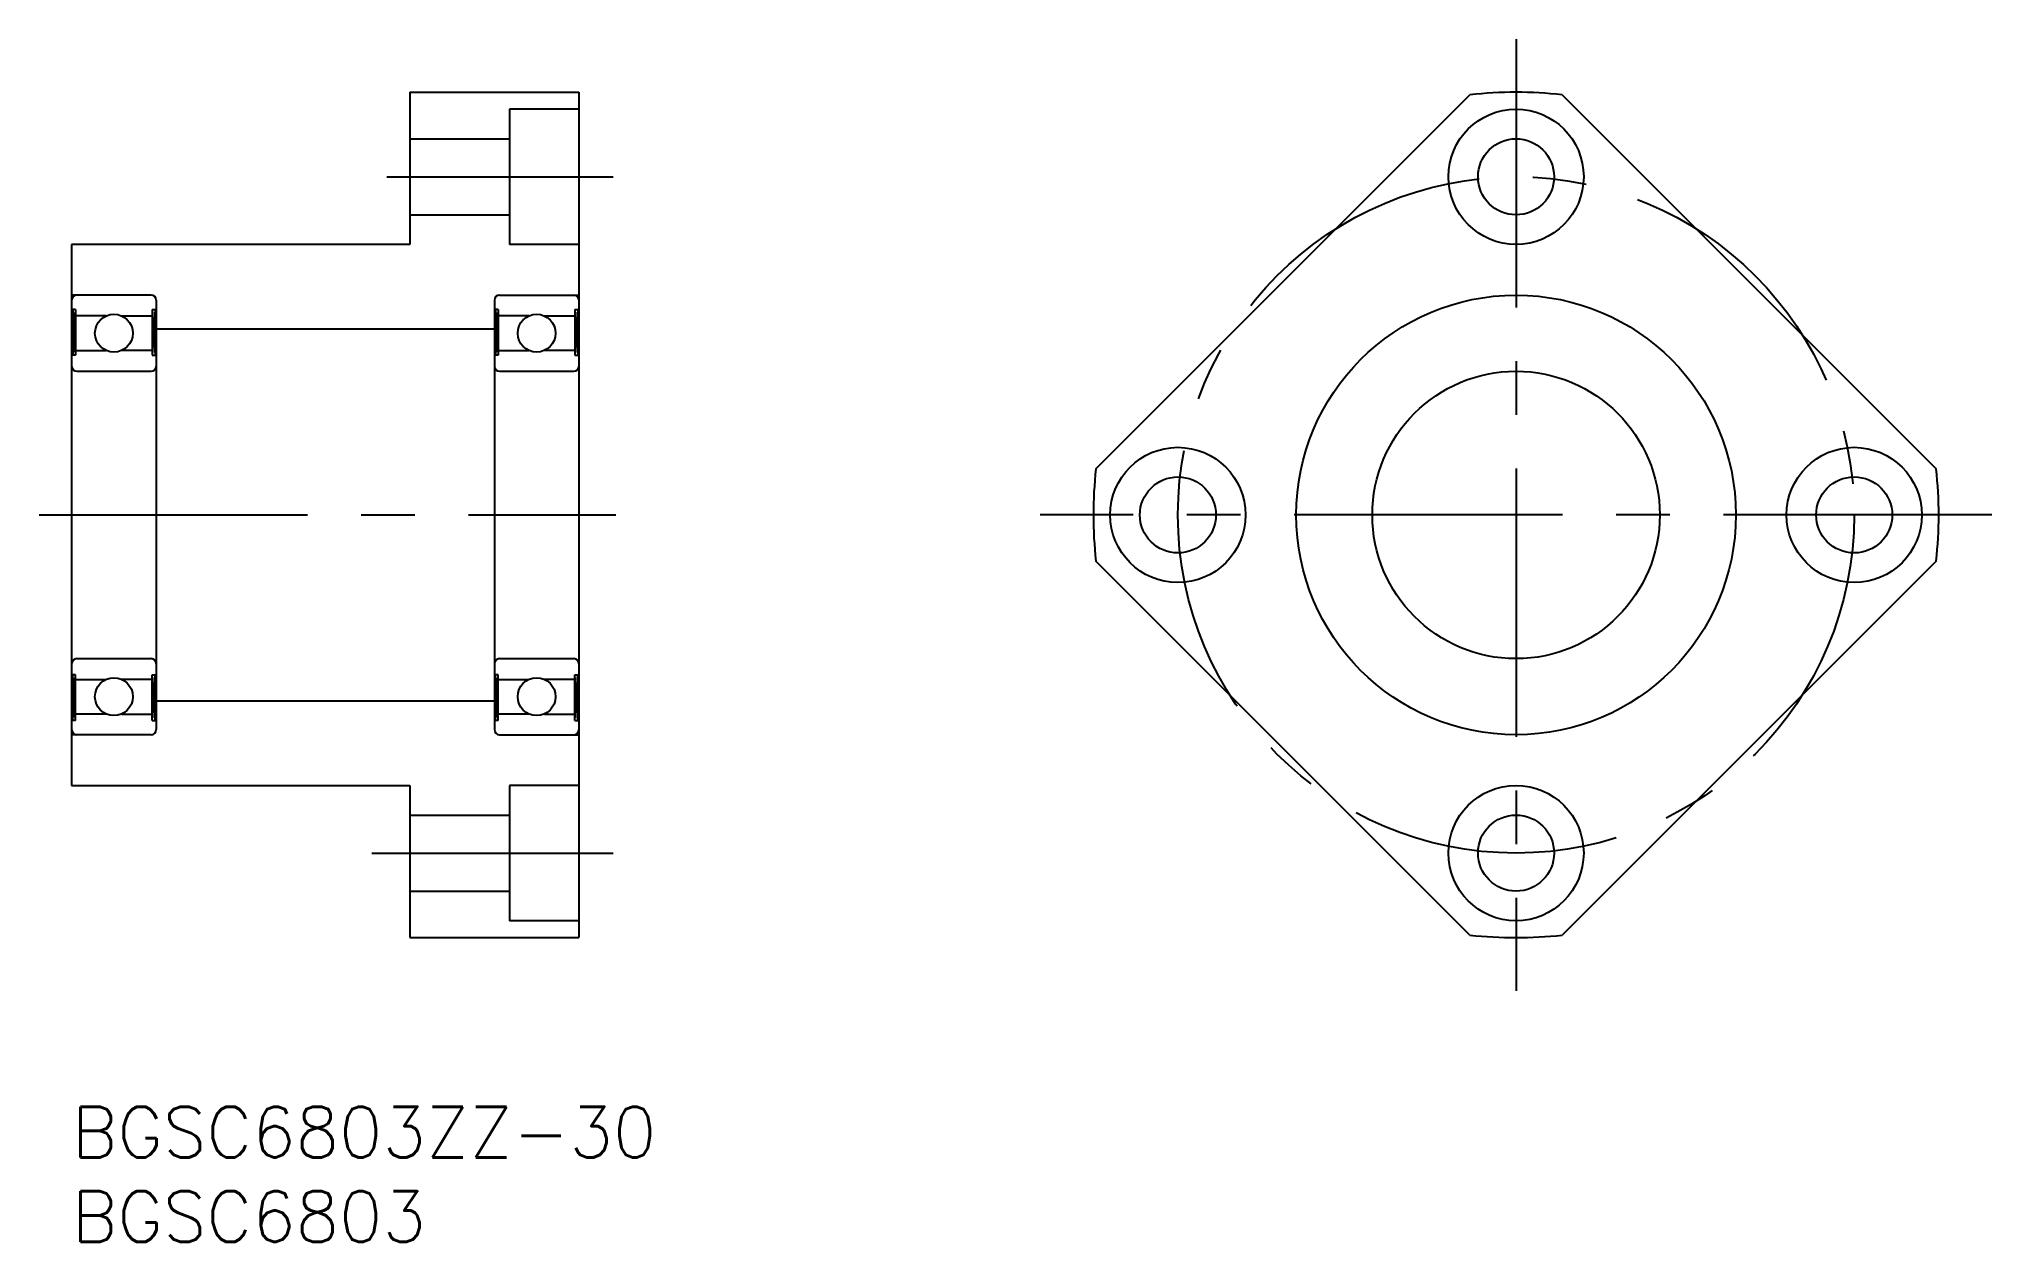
# Model space of a CAD drawing. Extents: x -2 to 114, y -8 to 63.
import ezdxf

# ---------------------------------------------------------------- set-up
doc = ezdxf.new("R2010")
doc.units = 0
doc.header["$LTSCALE"] = 0.5
doc.linetypes.add('CENTER', pattern=[50.8, 31.75, -6.35, 6.35, -6.35])
for name, color, linetype in [('MSM_CENTER', 1, 'CENTER'), ('MSM_CONTINUOUS', 7, 'CONTINUOUS'), ('MSM_NARROW', 5, 'CONTINUOUS'), ('MSM_PART_NUMBER', 7, 'CONTINUOUS')]:
    doc.layers.add(name, color=color, linetype=linetype)
doc.styles.get("Standard").update_dxf_attribs({"font": 'txt.shx', "height": 3, "bigfont": 'bigfont.shx'})

# ---------------------------------------------------------------- blocks, each defined once
blk = doc.blocks.new('*U1')
at = {"layer": 'MSM_PART_NUMBER'}
blk.add_text('BGSC6803ZZ-30', height=3, dxfattribs=at).set_placement((0, -3))
blk = doc.blocks.new('*U2')
at = {"layer": 'MSM_PART_NUMBER'}
blk.add_text('BGSC6803', height=3, dxfattribs=at).set_placement((0, -8))

msp = doc.modelspace()

# ---------------------------------------------------------------- linework, layer by layer
at = {"layer": 'MSM_CENTER'}
for p, q in [((85.43, 63.15), (85.43, 6.85)), ((18.65, 55), (32.03, 55)), ((-1.93, 35), (32.18, 35)), ((113.58, 35), (57.28, 35)), ((17.75, 15), (32.03, 15))]:
    msp.add_line(p, q, dxfattribs=at)
msp.add_circle((85.43, 35), 20, dxfattribs=at)
at = {"layer": 'MSM_CONTINUOUS'}
for p, q in [((20, 60), (30, 60)), ((20, 60), (20, 51)), ((25.9, 59), (25.9, 51)), ((30, 59), (25.9, 59)), ((30, 60), (30, 10)), ((60.58, 37.73), (82.7, 59.85)), ((88.16, 59.85), (110.28, 37.73)), ((20, 57.25), (25.9, 57.25)), ((20, 52.75), (25.9, 52.75)), ((0, 51), (0, 19)), ((20, 51), (0, 51)), ((30, 51), (25.9, 51)), ((4.7, 48), (0, 48)), ((5, 47.7), (5, 22.3)), ((25, 47.7), (25, 22.3)), ((25.3, 48), (30, 48)), ((0.23, 47.15), (0, 47.15)), ((0.06, 47.15), (0.06, 44.45)), ((0.23, 47.15), (0.23, 44.45)), ((2.04, 46.78), (0.23, 46.78)), ((2.96, 46.78), (4.77, 46.78)), ((4.77, 47.15), (4.77, 44.45)), ((4.77, 47.15), (5, 47.15)), ((4.94, 47.15), (4.94, 44.45)), ((25.23, 47.15), (25, 47.15)), ((25.06, 47.15), (25.06, 44.45)), ((25.23, 47.15), (25.23, 44.45)), ((27.04, 46.78), (25.23, 46.78)), ((27.96, 46.78), (29.77, 46.78)), ((29.77, 47.15), (29.77, 44.45)), ((29.77, 47.15), (30, 47.15)), ((29.94, 47.15), (29.94, 44.45)), ((5, 46), (25, 46)), ((0.23, 44.45), (0, 44.45)), ((0.23, 44.73), (2.04, 44.73)), ((4.77, 44.73), (2.96, 44.73)), ((4.77, 44.45), (5, 44.45)), ((25.23, 44.45), (25, 44.45)), ((25.23, 44.73), (27.04, 44.73)), ((29.77, 44.73), (27.96, 44.73)), ((29.77, 44.45), (30, 44.45)), ((0.3, 43.5), (4.7, 43.5)), ((25.3, 43.5), (29.7, 43.5)), ((82.7, 10.15), (60.58, 32.27)), ((110.28, 32.27), (88.16, 10.15)), ((0.23, 25.55), (0, 25.55)), ((0.06, 22.85), (0.06, 25.55)), ((0.23, 22.85), (0.23, 25.55)), ((0.3, 26.5), (4.7, 26.5)), ((4.77, 22.85), (4.77, 25.55)), ((4.77, 25.55), (5, 25.55)), ((4.94, 22.85), (4.94, 25.55)), ((25.23, 25.55), (25, 25.55)), ((25.06, 22.85), (25.06, 25.55)), ((25.23, 22.85), (25.23, 25.55)), ((25.3, 26.5), (29.7, 26.5)), ((29.77, 22.85), (29.77, 25.55)), ((29.77, 25.55), (30, 25.55)), ((29.94, 22.85), (29.94, 25.55)), ((0.23, 25.27), (2.04, 25.27)), ((4.77, 25.27), (2.96, 25.27)), ((25.23, 25.27), (27.04, 25.27)), ((29.77, 25.27), (27.96, 25.27)), ((2.04, 23.22), (0.23, 23.22)), ((2.96, 23.22), (4.77, 23.22)), ((5, 24), (25, 24)), ((27.04, 23.22), (25.23, 23.22)), ((27.96, 23.22), (29.77, 23.22)), ((0.23, 22.85), (0, 22.85)), ((4.7, 22), (0, 22)), ((4.77, 22.85), (5, 22.85)), ((25.23, 22.85), (25, 22.85)), ((25.3, 22), (30, 22)), ((29.77, 22.85), (30, 22.85)), ((0, 19), (20, 19)), ((20, 19), (20, 10)), ((30, 19), (25.9, 19)), ((25.9, 19), (25.9, 11)), ((20, 17.25), (25.9, 17.25)), ((20, 12.75), (25.9, 12.75)), ((30, 11), (25.9, 11)), ((20, 10), (30, 10))]:
    msp.add_line(p, q, dxfattribs=at)
for centre, radius in [((85.43, 55), 4), ((85.43, 55), 2.25), ((85.43, 35), 13), ((2.5, 45.75), 1.12), ((27.5, 45.75), 1.12), ((85.43, 35), 8.5), ((65.43, 35), 4), ((105.43, 35), 4), ((65.43, 35), 2.25), ((105.43, 35), 2.25), ((2.5, 24.25), 1.12), ((27.5, 24.25), 1.12), ((85.43, 15), 4), ((85.43, 15), 2.25)]:
    msp.add_circle(centre, radius, dxfattribs=at)
for centre, radius, start, end in [((85.43, 35), 25, 83.7394, 96.2606), ((0.3, 47.7), 0.3, 90, 180), ((4.7, 47.7), 0.3, 0, 90), ((25.3, 47.7), 0.3, 90, 180), ((29.7, 47.7), 0.3, 0, 90), ((0.3, 43.8), 0.3, 180, 270), ((4.7, 43.8), 0.3, 270, 0), ((25.3, 43.8), 0.3, 180, 270), ((29.7, 43.8), 0.3, 270, 0), ((85.43, 35), 25, 173.7394, 186.2606), ((85.43, 35), 25, 353.7394, 6.2606), ((0.3, 26.2), 0.3, 90, 180), ((4.7, 26.2), 0.3, 360, 90), ((25.3, 26.2), 0.3, 90, 180), ((29.7, 26.2), 0.3, 360, 90), ((0.3, 22.3), 0.3, 180, 270), ((4.7, 22.3), 0.3, 270, 0), ((25.3, 22.3), 0.3, 180, 270), ((29.7, 22.3), 0.3, 270, 0), ((85.43, 35), 25, 263.7394, 276.2606)]:
    msp.add_arc(centre, radius, start, end, dxfattribs=at)
at = {"layer": 'MSM_NARROW'}
for p, q in [((0.23, 47.15), (0.06, 44.45)), ((0.06, 47.15), (0.23, 44.45)), ((4.77, 47.15), (4.94, 44.45)), ((4.94, 47.15), (4.77, 44.45)), ((25.23, 47.15), (25.06, 44.45)), ((25.06, 47.15), (25.23, 44.45)), ((29.77, 47.15), (29.94, 44.45)), ((29.94, 47.15), (29.77, 44.45)), ((0.23, 22.85), (0.06, 25.55)), ((0.06, 22.85), (0.23, 25.55)), ((4.77, 22.85), (4.94, 25.55)), ((4.94, 22.85), (4.77, 25.55)), ((25.23, 22.85), (25.06, 25.55)), ((25.06, 22.85), (25.23, 25.55)), ((29.77, 22.85), (29.94, 25.55)), ((29.94, 22.85), (29.77, 25.55))]:
    msp.add_line(p, q, dxfattribs=at)

# ---------------------------------------------------------------- block references
at = {"layer": 'MSM_CONTINUOUS'}
for name in ['*U1', '*U2']:
    msp.add_blockref(name, (0, 0), dxfattribs=at)

doc.saveas('drawing.dxf')
